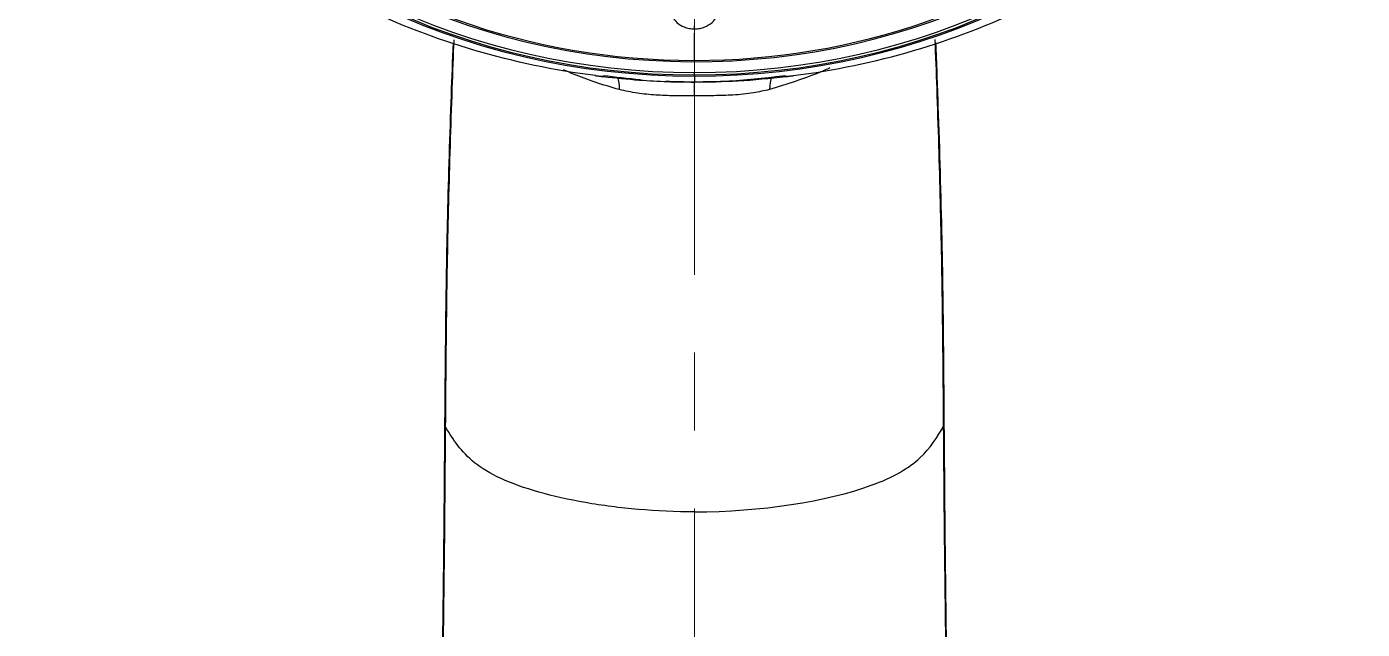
# Model space of a CAD drawing. Extents: x 0 to 1128, y 0 to 827.
# Drawn here: x 422.3 to 503.9, y 466.3 to 503.2 of the extents above; entities that cross this region are included whole.
import ezdxf

# ---------------------------------------------------------------- set-up
doc = ezdxf.new("R2010")
doc.units = 0
doc.header["$LTSCALE"] = 3
doc.header["$MEASUREMENT"] = 0
doc.linetypes.add('CENTER2', pattern=[28.575, 19.05, -3.175, 3.175, -3.175])
doc.layers.add('1', color=7, linetype='CONTINUOUS')
doc.layers.add('Cneter', color=1, linetype='CENTER2', lineweight=13)

msp = doc.modelspace()

# ---------------------------------------------------------------- linework, layer by layer
at = {"layer": '1', "color": 7, "linetype": 'Continuous'}
for p, q in [((463.091, 501.115), (463.091, 502.791)), ((463.091, 500.228), (463.091, 500.377)), ((463.091, 500.154), (463.091, 500.228)), ((463.091, 500.154), (463.091, 499.793))]:
    msp.add_line(p, q, dxfattribs=at)
for centre, major_axis, start_param, end_param in [((463.091, 532.736), (38.762, 0), 1.570796, 4.712389), ((463.091, 532.736), (38.762, 0), 4.712389, 7.853982), ((463.091, 532.712), (38.555, 0), 1.570796, 4.712389), ((463.091, 532.712), (38.555, 0), 4.712389, 7.853982), ((463.091, 532.107), (-36.953, 0), 0, 1.570796), ((463.091, 532.107), (-36.953, 0), 1.570796, 3.141593), ((463.091, 532.303), (37.281, 0), 3.592657, 5.752256), ((463.091, 532.806), (38.932, 0), 3.633743, 4.712389), ((463.091, 532.806), (38.932, 0), 4.712389, 5.765608)]:
    msp.add_ellipse(centre, major_axis=major_axis, ratio=0.838671, start_param=start_param, end_param=end_param, dxfattribs=at)
for points, knots in [([(457.049, 500.187), (452.009, 500.822), (447.151, 502.263), (438.405, 506.497), (434.502, 509.329), (428.215, 515.942), (425.807, 519.77), (422.84, 527.862), (422.264, 532.152), (423.018, 540.604), (424.347, 544.774), (428.74, 552.406), (431.787, 555.884), (439.203, 561.648), (443.549, 563.945), (452.984, 567.053), (458.003, 567.853), (463.091, 567.852)], [0, 0, 0, 0, 0.125, 0.125, 0.25, 0.25, 0.375, 0.375, 0.5, 0.5, 0.625, 0.625, 0.75, 0.75, 0.875, 0.875, 1, 1, 1, 1]), ([(469.133, 500.187), (474.134, 500.819), (478.991, 502.244), (487.751, 506.485), (491.652, 509.299), (497.959, 515.931), (500.363, 519.746), (503.346, 527.852), (503.922, 532.141), (503.167, 540.6), (501.835, 544.768), (497.447, 552.412), (494.391, 555.884), (486.977, 561.654), (482.62, 563.95), (473.204, 567.049), (468.149, 567.852), (463.091, 567.852)], [0, 0, 0, 0, 0.125, 0.125, 0.25, 0.25, 0.375, 0.375, 0.5, 0.5, 0.625, 0.625, 0.75, 0.75, 0.875, 0.875, 1, 1, 1, 1]), ([(461.613, 504.096), (461.643, 503.978), (461.739, 503.735), (462.023, 503.402), (462.388, 503.179), (462.766, 503.066), (462.977, 503.046), (463.091, 503.046)], [0, 0, 0, 0, 0.186322, 0.415149, 0.684078, 0.834993, 1, 1, 1, 1]), ([(463.091, 503.046), (463.205, 503.046), (463.417, 503.066), (463.796, 503.18), (464.164, 503.405), (464.449, 503.743), (464.544, 503.99), (464.572, 504.111)], [0, 0, 0, 0, 0.163874, 0.314016, 0.582379, 0.811836, 1, 1, 1, 1]), ([(463.091, 503.045), (463.091, 503.047), (463.091, 503.056), (463.091, 503.106), (463.091, 503.182), (463.091, 503.224)], [0, 0, 0, 0, 0.114974, 0.557934, 1, 1, 1, 1]), ([(448.372, 502.381), (448.334, 501.386), (448.212, 498.094), (448.036, 492.515), (447.931, 486.758), (447.883, 482.176), (447.865, 479.871), (447.856, 478.718)], [0, 0, 0, 0, 0.128681, 0.42512, 0.712329, 0.856109, 1, 1, 1, 1]), ([(478.326, 478.718), (478.308, 481.013), (478.272, 485.614), (478.147, 492.507), (477.97, 498.1), (477.847, 501.399), (477.809, 502.4)], [0, 0, 0, 0, 0.286505, 0.574404, 0.87064, 1, 1, 1, 1]), ([(480.436, 374.194), (480.411, 376.814), (480.344, 382.099), (480.172, 389.863), (480.002, 397.277), (479.857, 404.108), (479.728, 410.345), (479.615, 415.893), (479.517, 420.774), (479.429, 425.01), (479.347, 428.72), (479.268, 432.123), (479.183, 435.652), (479.083, 439.666), (478.963, 444.308), (478.828, 449.509), (478.687, 455.263), (478.56, 461.56), (478.461, 468.24), (478.39, 475.266), (478.344, 482.603), (478.25, 490.35), (478.053, 496.936), (477.906, 500.921), (477.854, 502.222)], [0, 0, 0, 0, 0.059432, 0.119924, 0.176141, 0.228003, 0.27542, 0.318412, 0.354872, 0.387348, 0.41582, 0.440365, 0.465977, 0.49752, 0.533561, 0.574099, 0.619157, 0.668771, 0.722949, 0.778157, 0.837307, 0.900384, 0.967359, 1, 1, 1, 1]), ([(448.328, 502.196), (448.286, 501.131), (448.155, 497.63), (447.97, 491.814), (447.861, 484.903), (447.812, 478.476), (447.768, 472.552), (447.706, 467.236), (447.636, 462.523), (447.56, 458.404), (447.481, 454.776), (447.402, 451.433), (447.314, 447.954), (447.21, 443.975), (447.09, 439.336), (446.96, 434.093), (446.822, 428.241), (446.684, 421.776), (446.546, 414.851), (446.394, 407.491), (446.234, 399.723), (446.047, 391.439), (445.848, 382.866), (445.774, 377.063), (445.746, 374.194)], [0, 0, 0, 0, 0.026744, 0.087581, 0.144011, 0.19603, 0.243612, 0.286739, 0.323286, 0.355818, 0.384332, 0.408906, 0.434436, 0.465912, 0.501926, 0.54249, 0.587596, 0.637229, 0.691347, 0.746419, 0.805409, 0.868312, 0.934913, 1, 1, 1, 1]), ([(471.377, 500.662), (471.167, 500.564), (470.045, 500.07), (468.74, 499.663), (467.687, 499.335)], [0, 0, 0, 0, 0.192551, 1, 1, 1, 1]), ([(458.495, 499.335), (457.992, 499.479), (457.007, 499.762), (455.898, 500.189), (455.284, 500.455), (455.084, 500.545)], [0, 0, 0, 0, 0.41066, 0.803969, 1, 1, 1, 1]), ([(457.508, 500.131), (458.249, 500.052), (459.554, 499.912), (461.42, 499.812), (462.54, 499.799), (463.091, 499.793)], [0, 0, 0, 0, 0.400345, 0.705379, 1, 1, 1, 1]), ([(463.085, 498.953), (463.084, 499.097), (463.082, 499.388), (463.09, 499.667), (463.096, 499.792), (463.097, 499.803), (463.097, 499.803)], [0, 0, 0, 0, 0.288851, 0.583918, 0.879269, 1, 1, 1, 1]), ([(463.091, 499.793), (463.975, 499.806), (465.845, 499.833), (467.697, 500.028), (468.674, 500.131)], [0, 0, 0, 0, 0.472468, 1, 1, 1, 1]), ([(468.699, 500.181), (467.54, 500.043), (465.679, 499.821), (463.804, 499.799), (463.098, 499.791)], [0, 0, 0, 0, 0.623267, 1, 1, 1, 1]), ([(463.085, 498.952), (462.67, 498.947), (461.871, 498.94), (460.708, 498.99), (459.587, 499.096), (458.861, 499.255), (458.495, 499.335)], [0, 0, 0, 0, 0.259382, 0.499885, 0.748464, 1, 1, 1, 1]), ([(467.687, 499.335), (467.36, 499.261), (466.626, 499.097), (465.486, 498.987), (464.28, 498.954), (463.482, 498.953), (463.085, 498.952)], [0, 0, 0, 0, 0.224702, 0.503646, 0.75267, 1, 1, 1, 1]), ([(447.856, 478.718), (447.836, 476.096), (447.793, 470.445), (447.676, 462.332), (447.534, 455.667), (447.395, 449.875), (447.305, 446.489), (447.246, 444.282)], [0, 0, 0, 0, 0.232179, 0.500321, 0.709532, 0.810613, 1, 1, 1, 1]), ([(463.091, 473.507), (461.941, 473.507), (459.623, 473.612), (455.284, 474.174), (451.684, 475.192), (449.545, 476.493), (448.581, 477.557), (448.109, 478.312), (447.868, 478.699), (447.856, 478.718)], [0, 0, 0, 0, 0.141791, 0.283582, 0.567164, 0.708955, 0.850746, 0.992537, 1, 1, 1, 1]), ([(463.091, 473.507), (467.146, 473.507), (471.201, 474.15), (475.248, 475.618), (476.222, 476.193), (477.531, 477.42), (477.922, 478.071), (478.326, 478.718)], [0, 0, 0, 0, 0.5, 0.5, 0.75, 0.75, 1, 1, 1, 1]), ([(478.936, 444.282), (478.873, 446.657), (478.758, 450.975), (478.623, 456.756), (478.495, 463.208), (478.39, 470.405), (478.346, 476.056), (478.326, 478.718)], [0, 0, 0, 0, 0.203819, 0.370502, 0.499679, 0.764329, 1, 1, 1, 1])]:
    msp.add_open_spline(points, degree=3, knots=knots, dxfattribs=at)
for points, degree in [([(457.037, 500.186), (457.499, 500.128)], 1), ([(457.04, 500.186), (457.043, 500.182), (457.046, 500.182), (457.05, 500.187)], 3), ([(457.05, 500.187), (457.214, 500.167), (457.367, 500.148), (457.508, 500.131)], 3), ([(459.789, 499.929), (459.019, 499.998), (458.25, 500.09), (457.482, 500.182)], 3), ([(457.496, 500.129), (457.499, 500.126), (457.503, 500.126), (457.508, 500.131)], 3), ([(458.386, 500.094), (458.459, 499.9), (458.495, 499.636), (458.495, 499.335)], 3), ([(463.098, 499.791), (462.511, 499.798), (461.925, 499.804), (461.34, 499.827)], 3), ([(463.098, 499.791), (463.098, 499.79), (463.088, 499.788), (463.092, 499.789), (463.091, 499.792), (463.091, 499.793)], 3), ([(467.801, 500.108), (467.725, 499.913), (467.687, 499.643), (467.687, 499.335)], 3), ([(468.674, 500.131), (468.815, 500.148), (468.968, 500.167), (469.133, 500.187)], 3), ([(468.674, 500.131), (468.679, 500.126), (468.683, 500.126), (468.686, 500.129)], 3), ([(468.683, 500.128), (469.145, 500.186)], 1)]:
    msp.add_open_spline(points, degree=degree, dxfattribs=at)
at = {"layer": 'Cneter', "lineweight": 5, "ltscale": 0.5}
msp.add_open_spline([(463.091, 547.12), (463.091, 497.853), (463.091, 160.982)], degree=1, knots=[0, 0, 0.9078632, 0.999296, 0.999296], dxfattribs=at)

doc.saveas('drawing.dxf')
